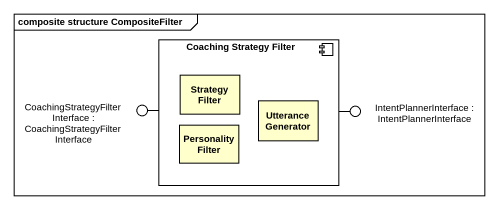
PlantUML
@startuml
mainframe composite structure CompositeFilter
component "Coaching Strategy Filter" as Coaching_Strategy_Filter {
  rectangle "Strategy Filter" as Strategy_Filter
  rectangle "Utterance Generator" as Utterance_Generator
  rectangle "Personality Filter" as Personality_Filter
}
() "CoachingStrategyFilterInterface : CoachingStrategyFilterInterface" as CoachingStrategyFilterInterf
() "IntentPlannerInterface : IntentPlannerInterface" as IntentPlannerInterface
Coaching_Strategy_Filter -left- CoachingStrategyFilterInterf
Coaching_Strategy_Filter -right- IntentPlannerInterface
@enduml
